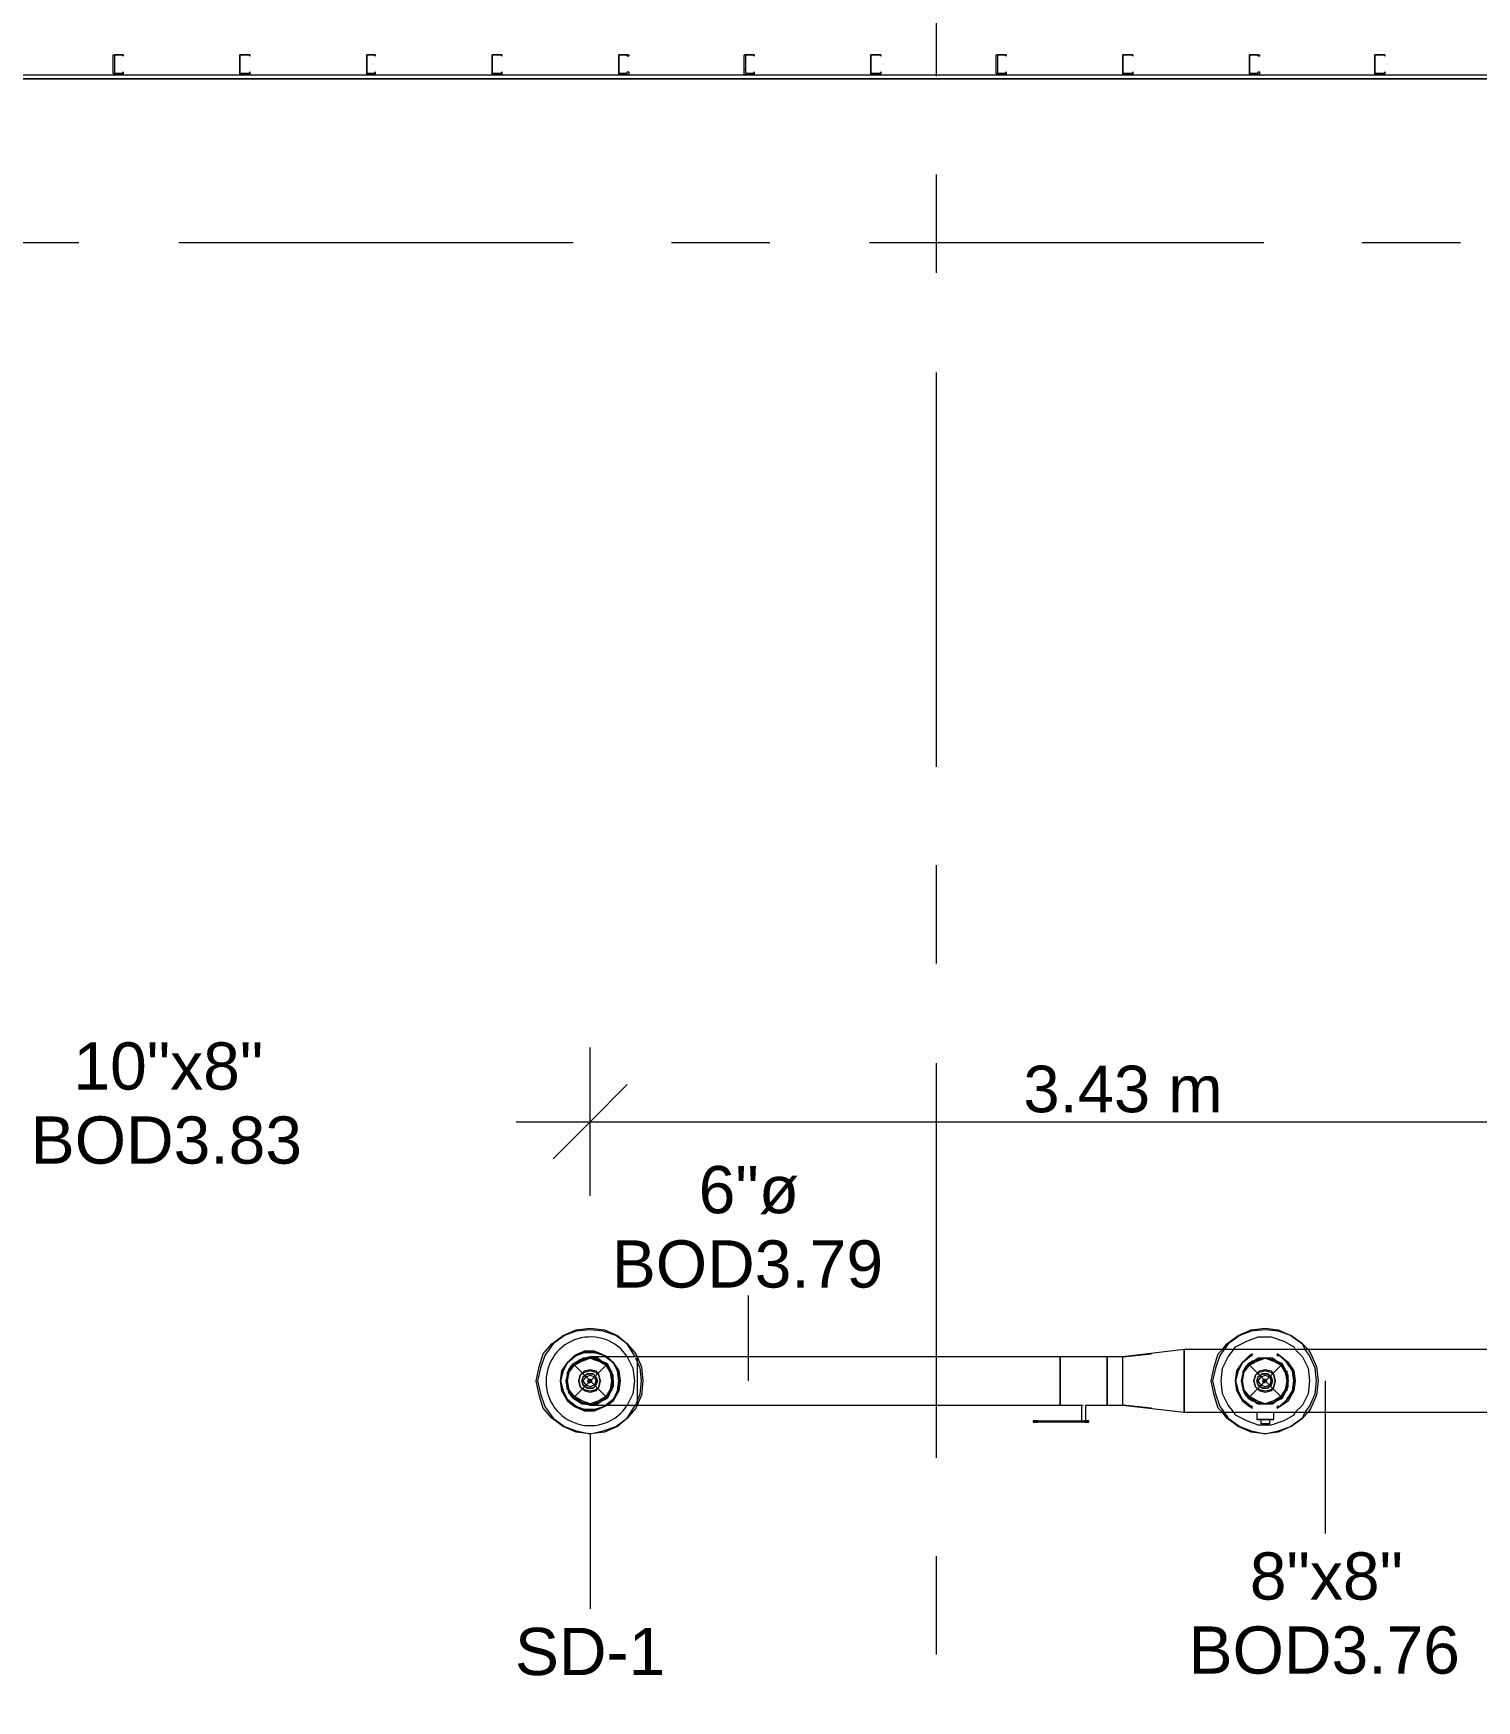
# Model space of a CAD drawing. Header units: metres. Extents: x -2 to 207, y -8 to 52.
# Drawn here: x 9.51 to 14.15, y 27.68 to 33.05 of the extents above; entities that cross this region are included whole.
import ezdxf

# ---------------------------------------------------------------- set-up
doc = ezdxf.new("R2010")
doc.units = ezdxf.units.M
doc.layers.add('HVAC - Ductos', color=5, linetype='Continuous', lineweight=0)
doc.layers.add('PDF_Text', color=7, linetype='Continuous', lineweight=0)
doc.layers.add('PDF_Geometry', color=7, linetype='Continuous', lineweight=0, true_color=0xaaaaaa)
doc.styles.add('PDF Helvetica', font='')
doc.styles.get('PDF Helvetica').set_extended_font_data('Helvetica')

msp = doc.modelspace()

# ---------------------------------------------------------------- linework, layer by layer
at = {"layer": 'HVAC - Ductos', "lineweight": 0}
for points in [[(11.3024, 29.3064), (11.3024, 29.5446), (11.3024, 29.7828)], [(11.4216, 29.6638), (11.3024, 29.5446), (11.1833, 29.4255)], [(11.0642, 29.5446), (14.7295, 29.5446), (18.2528, 29.5446), (21.6112, 29.5446), (22.4909, 29.5446)], [(11.811, 28.7108), (11.811, 28.9857)], [(11.3024, 28.6328), (11.3069, 28.6328), (11.3253, 28.6328), (11.3574, 28.6328), (11.394, 28.6328), (11.4353, 28.6328), (11.4536, 28.6328), (11.449, 28.6237), (11.4216, 28.5916), (11.3895, 28.5642), (11.3482, 28.5458), (11.3024, 28.5412), (11.2566, 28.5458), (11.2153, 28.5642), (11.1787, 28.5916), (11.1512, 28.6237), (11.1375, 28.665), (11.1283, 28.7108), (11.1375, 28.7566), (11.1512, 28.7978), (11.1787, 28.8299), (11.2153, 28.8574), (11.2566, 28.8757), (11.3024, 28.8803), (11.3482, 28.8757), (11.3895, 28.8574), (11.4216, 28.8299), (11.449, 28.7978), (11.4536, 28.7886), (11.4124, 28.7886), (11.3712, 28.7886), (11.3391, 28.7886), (11.3161, 28.7886), (11.3024, 28.7886)], [(11.449, 28.7886), (11.4444, 28.7932), (11.4216, 28.8299), (11.3849, 28.8574), (11.3436, 28.8711), (11.3024, 28.8757), (11.2566, 28.8711), (11.2199, 28.8574), (11.1833, 28.8299), (11.1558, 28.7932), (11.1421, 28.752), (11.1329, 28.7108), (11.1421, 28.6695), (11.1558, 28.6283), (11.1833, 28.5916), (11.2199, 28.5642), (11.2566, 28.5504), (11.3024, 28.5412), (11.3436, 28.5504), (11.3849, 28.5642), (11.4216, 28.5916), (11.4444, 28.6283), (11.449, 28.6328)], [(13.3367, 28.8115), (13.3504, 28.8299), (13.3871, 28.8574), (13.4283, 28.8757), (13.4741, 28.8803), (13.5153, 28.8757), (13.5566, 28.8574), (13.5933, 28.8299), (13.6116, 28.8115)], [(13.6024, 28.8115), (13.5933, 28.8299), (13.5566, 28.8574), (13.5153, 28.8711), (13.4741, 28.8757), (13.4283, 28.8711), (13.3917, 28.8574), (13.355, 28.8299), (13.3413, 28.8115)], [(13.3733, 28.8115), (13.3779, 28.8207), (13.4146, 28.8391), (13.4512, 28.8528), (13.4925, 28.8528), (13.5337, 28.8391), (13.5658, 28.8207), (13.5704, 28.8115)], [(13.1076, 28.6237), (13.016, 28.6328), (13.213, 28.61), (13.213, 28.8115), (13.016, 28.7886), (13.1076, 28.7978)], [(13.3367, 28.61), (13.3229, 28.6237), (13.3092, 28.665), (13.3, 28.7108), (13.3092, 28.7566), (13.3229, 28.7978), (13.3367, 28.8115)], [(13.3413, 28.8115), (13.3275, 28.7932), (13.3138, 28.752), (13.3046, 28.7108), (13.3138, 28.6695), (13.3275, 28.6283), (13.3413, 28.61)], [(13.3733, 28.61), (13.355, 28.6328), (13.3367, 28.6695), (13.3321, 28.7108), (13.3367, 28.752), (13.355, 28.7886), (13.3733, 28.8115)], [(13.5704, 28.8115), (13.5933, 28.7886), (13.6116, 28.752), (13.6162, 28.7108), (13.6116, 28.6695), (13.5933, 28.6328), (13.5704, 28.61)], [(13.6024, 28.61), (13.6162, 28.6283), (13.6345, 28.6695), (13.6391, 28.7108), (13.6345, 28.752), (13.6162, 28.7932), (13.6024, 28.8115)], [(13.6116, 28.8115), (13.6208, 28.7978), (13.6391, 28.7566), (13.6436, 28.7108), (13.6391, 28.665), (13.6208, 28.6237), (13.6116, 28.61)], [(11.2841, 28.784), (11.2658, 28.7749), (11.2474, 28.7612), (11.2337, 28.7429), (11.2291, 28.7383), (11.2245, 28.7108), (11.2337, 28.7383), (11.2474, 28.7657), (11.2703, 28.7795), (11.3024, 28.7886), (11.3299, 28.7795), (11.3574, 28.7657), (11.3712, 28.7383), (11.3757, 28.7108), (11.3712, 28.6832), (11.3757, 28.7108), (11.3712, 28.6924), (11.3666, 28.6741), (11.3528, 28.6604), (11.3391, 28.6466), (11.3207, 28.6374), (11.3024, 28.6374), (11.2841, 28.6374), (11.2658, 28.6466), (11.2474, 28.6558), (11.2337, 28.6741), (11.2291, 28.6924), (11.2245, 28.7108), (11.2291, 28.7291), (11.2337, 28.7474), (11.2474, 28.7657), (11.2658, 28.7749), (11.2841, 28.7795), (11.3024, 28.784), (11.3207, 28.7795), (11.3391, 28.7749), (11.3528, 28.7612)], [(11.2703, 28.642), (11.2749, 28.6374), (11.2703, 28.642), (11.2658, 28.6466), (11.2474, 28.6558), (11.2337, 28.6741), (11.2337, 28.6787), (11.2291, 28.6832), (11.2291, 28.6924), (11.2245, 28.7108), (11.2291, 28.7291), (11.2291, 28.7383), (11.2337, 28.7429), (11.2337, 28.7474), (11.2474, 28.7657), (11.2658, 28.7749), (11.2703, 28.7795), (11.2749, 28.7795), (11.2795, 28.784)], [(11.2795, 28.6374), (11.2841, 28.6374), (11.2658, 28.6466), (11.2474, 28.6604), (11.2383, 28.6741), (11.2291, 28.6924), (11.2291, 28.7108), (11.2291, 28.7291), (11.2383, 28.7474), (11.2474, 28.7612)], [(11.2291, 28.7383), (11.2337, 28.7429)], [(11.2337, 28.7429), (11.2474, 28.7657), (11.2703, 28.7795), (11.2749, 28.7795), (11.3024, 28.784), (11.3253, 28.7795), (11.3299, 28.7795), (11.3345, 28.7795)], [(11.252, 28.7657), (11.2703, 28.7749)], [(11.2703, 28.7795), (11.2749, 28.7795)], [(11.2795, 28.784), (11.2841, 28.784), (11.3024, 28.7886), (11.3299, 28.7795), (11.3574, 28.7657), (11.3391, 28.7749), (11.3207, 28.784), (11.3069, 28.784), (11.3024, 28.7886), (11.2749, 28.7795)], [(11.3069, 28.784), (11.3024, 28.7886), (11.2841, 28.784)], [(11.3712, 28.7429), (11.3712, 28.7383), (11.3757, 28.7108), (11.3757, 28.6924), (11.3666, 28.6741), (11.3574, 28.6558), (11.3391, 28.6466), (11.3207, 28.6374), (11.3069, 28.6374), (11.3024, 28.6328), (11.2841, 28.6374)], [(11.3345, 28.7749), (11.3528, 28.7657)], [(11.3712, 28.7383), (11.3574, 28.7657), (11.3666, 28.7474), (11.3528, 28.7612), (11.3666, 28.7429)], [(11.4216, 28.7886), (11.4398, 28.752), (11.4444, 28.7108), (11.4398, 28.6695), (11.4216, 28.6328)], [(11.449, 28.6328), (11.4628, 28.6695), (11.4674, 28.7108), (11.4628, 28.752), (11.449, 28.784)], [(11.4536, 28.7886), (11.4674, 28.7566), (11.472, 28.7108), (11.4674, 28.665), (11.4536, 28.6328)], [(11.4536, 28.7886), (11.4536, 28.784), (11.4536, 28.7749), (11.4536, 28.7657), (11.4536, 28.7474), (11.4536, 28.7291), (11.4536, 28.7108), (11.4536, 28.6924), (11.4536, 28.6741), (11.4536, 28.6558), (11.4536, 28.6466), (11.4536, 28.6374), (11.4536, 28.6328)], [(12.7411, 28.5825), (12.8923, 28.5825), (12.8969, 28.5825), (12.9014, 28.5825), (12.906, 28.5825), (12.9014, 28.5825), (12.8969, 28.5825), (12.8923, 28.5825), (12.8969, 28.5825), (12.8969, 28.6328), (12.9655, 28.6328), (12.9655, 28.6374), (12.9655, 28.6466), (12.9655, 28.6558), (12.9655, 28.6741), (12.9655, 28.6924), (12.9655, 28.7108), (12.9655, 28.7291), (12.9655, 28.7474), (12.9655, 28.7657), (12.9655, 28.7749), (12.9655, 28.784), (12.9655, 28.7886), (12.8144, 28.7886), (12.8144, 28.784), (12.8144, 28.7749), (12.8144, 28.7657), (12.8144, 28.7474), (12.8144, 28.7291), (12.8144, 28.7108), (12.8144, 28.6924), (12.8144, 28.6741), (12.8144, 28.6558), (12.8144, 28.6466), (12.8144, 28.6374), (12.8144, 28.6328), (12.8831, 28.6328), (12.8831, 28.5825)], [(13.016, 28.752), (13.016, 28.7657)], [(13.016, 28.7383), (13.016, 28.7429)], [(13.5107, 28.7749), (13.4925, 28.7795), (13.4741, 28.784), (13.4558, 28.7795), (13.4375, 28.7749), (13.4329, 28.7749), (13.4191, 28.7657), (13.4054, 28.7474), (13.4008, 28.7291), (13.3963, 28.7108), (13.4008, 28.6924), (13.4054, 28.6741), (13.4191, 28.6558), (13.4329, 28.6466), (13.4375, 28.6466), (13.4191, 28.6604), (13.41, 28.6741), (13.4008, 28.6924), (13.4008, 28.7108), (13.4008, 28.7291), (13.41, 28.7474), (13.4191, 28.7612)], [(13.4008, 28.7383), (13.4054, 28.7429), (13.4191, 28.7612), (13.4375, 28.7749)], [(13.4237, 28.7657), (13.4421, 28.7749)], [(13.4421, 28.7795), (13.4467, 28.7795), (13.4741, 28.784), (13.4971, 28.7795), (13.5016, 28.7795), (13.5062, 28.7795)], [(13.5062, 28.7749), (13.5245, 28.7657)], [(13.5383, 28.6787), (13.5245, 28.6604), (13.5107, 28.6466), (13.5291, 28.6558), (13.5383, 28.6741), (13.5474, 28.6924), (13.5474, 28.7108), (13.5474, 28.7291), (13.5383, 28.7474), (13.5291, 28.7657), (13.5107, 28.7749), (13.5245, 28.7612)], [(13.5383, 28.7429), (13.5245, 28.7612), (13.5383, 28.7474), (13.5429, 28.7291), (13.5474, 28.7108), (13.5429, 28.6924), (13.5383, 28.6741), (13.5245, 28.6604)], [(13.5429, 28.7429), (13.5429, 28.7383)], [(11.2291, 28.6832), (11.2245, 28.7108), (11.2291, 28.6832)], [(11.2337, 28.6878), (11.2291, 28.7108), (11.2337, 28.7337)], [(11.3712, 28.7337), (11.3757, 28.7108), (11.3712, 28.6878)], [(13.4054, 28.6878), (13.4008, 28.7108), (13.4054, 28.7337)], [(13.5429, 28.7337), (13.5474, 28.7108), (13.5429, 28.6878)], [(13.6666, 28.7108), (13.6666, 28.2205)], [(11.2703, 28.6466), (11.2474, 28.6604), (11.2337, 28.6787), (11.2291, 28.6832)], [(11.2337, 28.6787), (11.2291, 28.6832), (11.2337, 28.6832)], [(11.2337, 28.6832), (11.2474, 28.6558), (11.2703, 28.642), (11.3024, 28.6328), (11.3299, 28.642), (11.3574, 28.6558), (11.3299, 28.642), (11.3024, 28.6328), (11.2749, 28.6374)], [(11.3253, 28.642), (11.3024, 28.6374), (11.2749, 28.642), (11.2703, 28.642), (11.2474, 28.6558), (11.2337, 28.6787)], [(11.2749, 28.642), (11.2795, 28.6374)], [(11.2841, 28.6374), (11.3024, 28.6328), (11.3069, 28.6374)], [(11.3345, 28.642), (11.3299, 28.642), (11.3253, 28.6374)], [(11.3666, 28.6787), (11.3528, 28.6604), (11.3345, 28.6466)], [(11.3712, 28.6832), (11.3574, 28.6558), (11.3712, 28.6832), (11.3712, 28.6787)], [(13.016, 28.6787), (13.016, 28.6832)], [(13.4421, 28.6466), (13.4191, 28.6604), (13.4054, 28.6787), (13.4008, 28.6832)], [(13.5107, 28.6466), (13.4925, 28.6374), (13.4741, 28.6374), (13.4558, 28.6374), (13.4375, 28.6466)], [(13.4467, 28.6374), (13.4421, 28.642)], [(13.4971, 28.642), (13.4741, 28.6374), (13.4467, 28.642)], [(13.5062, 28.642), (13.5016, 28.642), (13.4971, 28.6374)], [(13.5245, 28.6558), (13.5062, 28.6466)], [(13.5429, 28.6832), (13.5429, 28.6787)], [(12.7273, 28.5825), (12.7273, 28.5779)], [(12.8831, 28.6328), (12.8877, 28.6328)], [(12.906, 28.5825), (12.9014, 28.5825), (12.906, 28.5825)], [(12.906, 28.5779), (12.906, 28.5825)], [(13.6116, 28.61), (13.5933, 28.5916), (13.5566, 28.5642), (13.5153, 28.5458), (13.4741, 28.5412), (13.4283, 28.5458), (13.3871, 28.5642), (13.3504, 28.5916), (13.3367, 28.61)], [(13.3413, 28.61), (13.355, 28.5916), (13.3917, 28.5642), (13.4283, 28.5504), (13.4741, 28.5412), (13.5153, 28.5504), (13.5566, 28.5642), (13.5933, 28.5916), (13.6024, 28.61)], [(13.5704, 28.61), (13.5658, 28.6008), (13.5337, 28.5825), (13.4925, 28.5688), (13.4512, 28.5688), (13.4146, 28.5825), (13.3779, 28.6008), (13.3733, 28.61)], [(13.4971, 28.587), (13.4925, 28.587), (13.4879, 28.587), (13.4604, 28.587), (13.4558, 28.587), (13.4512, 28.587), (13.4467, 28.587), (13.4512, 28.587), (13.4558, 28.587), (13.4604, 28.587), (13.465, 28.587), (13.4741, 28.587), (13.4787, 28.587), (13.4879, 28.587), (13.4925, 28.587), (13.4971, 28.587), (13.5016, 28.587), (13.5016, 28.61)], [(13.4467, 28.61), (13.4467, 28.587)], [(13.4879, 28.587), (13.4879, 28.5733), (13.4604, 28.5733), (13.4604, 28.587)], [(11.3024, 28.5412), (11.3024, 27.9777)], [(12.8923, 28.5779), (12.8969, 28.5779), (12.9014, 28.5779), (12.906, 28.5779), (12.9014, 28.5779), (12.8969, 28.5779), (12.8923, 28.5779), (12.7411, 28.5779)], [(12.906, 28.5779), (12.9014, 28.5779), (12.906, 28.5779)]]:
    msp.add_lwpolyline(points, dxfattribs=at)
msp.add_lwpolyline([(11.4216, 28.7886, 0.740324), (11.1604, 28.7108, 0.75746), (11.4216, 28.6328)], format="xyb", dxfattribs=at)
for points in [[(11.3574, 28.7886), (11.3482, 28.7932), (11.3161, 28.807), (11.2841, 28.807), (11.252, 28.7932), (11.2291, 28.7703), (11.2107, 28.7429), (11.2062, 28.7108), (11.2107, 28.6787), (11.2291, 28.6466), (11.252, 28.6283), (11.2841, 28.6146), (11.3161, 28.6146), (11.3482, 28.6283), (11.3574, 28.6328), (11.3482, 28.6283), (11.3161, 28.6146), (11.2841, 28.6146), (11.252, 28.6283), (11.2291, 28.6466), (11.2107, 28.6787), (11.2062, 28.7108), (11.2153, 28.7429), (11.2291, 28.7703), (11.2566, 28.7932), (11.2841, 28.8024), (11.3161, 28.8024), (11.3482, 28.7932), (11.3528, 28.7886), (11.3482, 28.7932), (11.3161, 28.8024), (11.2841, 28.8024), (11.2566, 28.7932), (11.2291, 28.7703), (11.2153, 28.7429), (11.2062, 28.7108), (11.2153, 28.6787), (11.2291, 28.6512), (11.2566, 28.6283), (11.2841, 28.6192), (11.3161, 28.6192), (11.3482, 28.6283), (11.3528, 28.6328), (11.3482, 28.6283), (11.3161, 28.6192), (11.2841, 28.6192), (11.2566, 28.6283), (11.2291, 28.6512), (11.2153, 28.6787), (11.2062, 28.7108), (11.2107, 28.7429), (11.2291, 28.7703), (11.252, 28.7932), (11.2841, 28.807), (11.3161, 28.807), (11.3482, 28.7932)], [(14.4271, 28.61), (14.4271, 28.8115), (14.4271, 28.61), (14.5783, 28.4588), (14.5783, 28.8115), (14.4271, 28.8115), (13.213, 28.8115), (13.213, 28.61)], [(13.4329, 28.7978), (13.4237, 28.7932), (13.4008, 28.7703), (13.3825, 28.7429), (13.3779, 28.7108), (13.3825, 28.6787), (13.4008, 28.6466), (13.4237, 28.6283), (13.4329, 28.6237), (13.4237, 28.6283), (13.4008, 28.6466), (13.3825, 28.6787), (13.3779, 28.7108), (13.3871, 28.7429), (13.4008, 28.7703), (13.4283, 28.7932), (13.4329, 28.7932), (13.4283, 28.7932), (13.4008, 28.7703), (13.3871, 28.7429), (13.3779, 28.7108), (13.3871, 28.6787), (13.4008, 28.6512), (13.4283, 28.6283), (13.4329, 28.6283), (13.4283, 28.6283), (13.4008, 28.6512), (13.3871, 28.6787), (13.3779, 28.7108), (13.3825, 28.7429), (13.4008, 28.7703), (13.4237, 28.7932)], [(13.5704, 28.7108), (13.5658, 28.6787), (13.5474, 28.6466), (13.5199, 28.6283), (13.5107, 28.6237), (13.5199, 28.6283), (13.5474, 28.6466), (13.5658, 28.6787), (13.5704, 28.7108), (13.5658, 28.7429), (13.5474, 28.7703), (13.5199, 28.7932), (13.5107, 28.7978), (13.5199, 28.7932), (13.5474, 28.7703), (13.5658, 28.7429)], [(11.2337, 28.7383), (11.252, 28.7612), (11.2749, 28.7749), (11.3024, 28.784), (11.3299, 28.7749), (11.3528, 28.7612), (11.3666, 28.7383), (11.3712, 28.7108), (11.3666, 28.6832), (11.3528, 28.6604), (11.3299, 28.6466), (11.3024, 28.6374), (11.2749, 28.6466), (11.252, 28.6604), (11.2337, 28.6832), (11.2291, 28.7108)], [(11.2703, 28.7291), (11.2658, 28.7108), (11.2703, 28.7291), (11.2841, 28.7429), (11.3024, 28.7474), (11.3207, 28.7429), (11.3299, 28.7291), (11.3345, 28.7108), (11.3299, 28.7291), (11.3207, 28.7383), (11.3024, 28.7429), (11.2841, 28.7383)], [(11.394, 28.7108), (11.3895, 28.7429), (11.3757, 28.7703), (11.3528, 28.7886), (11.3757, 28.7703), (11.3895, 28.7429), (11.394, 28.7108), (11.3895, 28.6787)], [(11.3757, 28.7703), (11.394, 28.7429), (11.3986, 28.7108), (11.394, 28.6787), (11.3757, 28.6466), (11.3574, 28.6328), (11.3757, 28.6466), (11.394, 28.6787), (11.3986, 28.7108), (11.394, 28.7429), (11.3757, 28.7703), (11.3574, 28.7886)], [(11.3712, 28.7291), (11.3757, 28.7108), (11.3757, 28.7291), (11.3666, 28.7474)], [(11.4536, 28.7886), (11.4536, 28.784), (11.4536, 28.7749), (11.4536, 28.7657), (11.4536, 28.7474), (11.4536, 28.7291), (11.4536, 28.7108), (11.4536, 28.6924), (11.4536, 28.6741), (11.4536, 28.6558), (11.4536, 28.6466), (11.4536, 28.6374), (11.4536, 28.6328), (12.8144, 28.6328), (12.8144, 28.6374), (12.8144, 28.6466), (12.8144, 28.6558), (12.8144, 28.6741), (12.8144, 28.6924), (12.8144, 28.7108), (12.8144, 28.7291), (12.8144, 28.7474), (12.8144, 28.7657), (12.8144, 28.7749), (12.8144, 28.784), (12.8144, 28.7886)], [(13.016, 28.6328), (13.016, 28.6374), (13.016, 28.6466), (13.016, 28.6558), (13.016, 28.6741), (13.016, 28.6924), (13.016, 28.7108), (13.016, 28.7291), (13.016, 28.7474), (13.016, 28.7657), (13.016, 28.7749), (13.016, 28.784), (13.016, 28.7886), (12.9655, 28.7886), (12.9655, 28.784), (12.9655, 28.7749), (12.9655, 28.7657), (12.9655, 28.7474), (12.9655, 28.7291), (12.9655, 28.7108), (12.9655, 28.6924), (12.9655, 28.6741), (12.9655, 28.6558), (12.9655, 28.6466), (12.9655, 28.6374), (12.9655, 28.6328)], [(13.4054, 28.7383), (13.4237, 28.7612), (13.4467, 28.7749), (13.4741, 28.784), (13.5016, 28.7749), (13.5245, 28.7612), (13.5383, 28.7383), (13.5429, 28.7108), (13.5383, 28.6832), (13.5245, 28.6604), (13.5016, 28.6466), (13.4741, 28.6374), (13.4467, 28.6466), (13.4237, 28.6604), (13.4054, 28.6832), (13.4008, 28.7108)], [(13.4421, 28.7291), (13.4375, 28.7108), (13.4421, 28.7291), (13.4558, 28.7429), (13.4741, 28.7474), (13.4925, 28.7429), (13.5016, 28.7291), (13.5062, 28.7108), (13.5016, 28.7291), (13.4925, 28.7383), (13.4741, 28.7429), (13.4558, 28.7383)], [(13.5658, 28.7108), (13.5612, 28.7429), (13.5429, 28.7703), (13.5199, 28.7932), (13.5107, 28.7932), (13.5199, 28.7932), (13.5429, 28.7703), (13.5612, 28.7429), (13.5658, 28.7108), (13.5612, 28.6787), (13.5429, 28.6512), (13.5199, 28.6283), (13.5107, 28.6283), (13.5199, 28.6283), (13.5429, 28.6512), (13.5612, 28.6787)], [(11.3299, 28.6924), (11.3345, 28.7108), (11.3299, 28.6924), (11.3207, 28.6787), (11.3024, 28.6741), (11.2841, 28.6787), (11.2703, 28.6924), (11.2658, 28.7108), (11.2703, 28.6924), (11.2841, 28.6832), (11.3024, 28.6787), (11.3207, 28.6832)], [(11.2795, 28.7245), (11.2749, 28.7108), (11.2795, 28.7245), (11.2933, 28.7337), (11.3115, 28.7337), (11.3207, 28.7245), (11.3253, 28.7108), (11.3207, 28.7245), (11.3115, 28.7337), (11.2933, 28.7337)], [(11.3207, 28.697), (11.3253, 28.7108), (11.3207, 28.697), (11.3115, 28.6878), (11.2933, 28.6878), (11.2795, 28.697), (11.2749, 28.7108), (11.2795, 28.697), (11.2933, 28.6878), (11.3115, 28.6878)], [(11.2887, 28.7245), (11.3024, 28.7291), (11.3161, 28.7245), (11.3207, 28.7108), (11.3161, 28.697), (11.3024, 28.6924), (11.2887, 28.697), (11.2795, 28.7108)], [(11.2978, 28.7062), (11.3024, 28.7062), (11.3069, 28.7108), (11.3069, 28.7062), (11.2978, 28.7062), (11.2933, 28.7108), (11.2978, 28.7153), (11.3069, 28.7153), (11.3069, 28.7108), (11.3024, 28.7153), (11.2978, 28.7153), (11.2978, 28.7108)], [(13.5016, 28.6924), (13.5062, 28.7108), (13.5016, 28.6924), (13.4925, 28.6787), (13.4741, 28.6741), (13.4558, 28.6787), (13.4421, 28.6924), (13.4375, 28.7108), (13.4421, 28.6924), (13.4558, 28.6832), (13.4741, 28.6787), (13.4925, 28.6832)], [(13.4512, 28.7245), (13.4467, 28.7108), (13.4512, 28.7245), (13.465, 28.7337), (13.4833, 28.7337), (13.4925, 28.7245), (13.4971, 28.7108), (13.4925, 28.7245), (13.4787, 28.7337), (13.465, 28.7337)], [(13.4925, 28.697), (13.4971, 28.7108), (13.4925, 28.697), (13.4833, 28.6878), (13.465, 28.6878), (13.4512, 28.697), (13.4467, 28.7108), (13.4512, 28.697), (13.465, 28.6878), (13.4787, 28.6878)], [(13.4604, 28.7245), (13.4741, 28.7291), (13.4879, 28.7245), (13.4925, 28.7108), (13.4879, 28.697), (13.4741, 28.6924), (13.4604, 28.697), (13.4512, 28.7108)], [(13.4695, 28.7062), (13.4741, 28.7062), (13.4787, 28.7108), (13.4741, 28.7062), (13.4695, 28.7062), (13.465, 28.7108), (13.4695, 28.7153), (13.4741, 28.7153), (13.4787, 28.7108), (13.4741, 28.7153), (13.4695, 28.7153), (13.4695, 28.7108)], [(11.3757, 28.6512), (11.3895, 28.6787), (11.3757, 28.6512), (11.3528, 28.6328)], [(12.7411, 28.5825), (12.7365, 28.5825), (12.7319, 28.5825), (12.7273, 28.5825), (12.7319, 28.5825), (12.7365, 28.5825)], [(12.7411, 28.5779), (12.7365, 28.5779), (12.7319, 28.5779), (12.7273, 28.5779), (12.7319, 28.5779), (12.7365, 28.5779)]]:
    msp.add_lwpolyline(points, close=True, dxfattribs=at)
at = {"layer": 'PDF_Geometry', "lineweight": 0}
for points in [[(12.4157, 34.1767), (12.4157, 32.9076)], [(7.4172, 22.7362), (7.4172, 23.0707), (7.4172, 22.7362), (7.4172, 23.0707), (7.5134, 23.0707), (7.4172, 23.0707), (7.4172, 22.7362), (7.4172, 32.8984), (7.4172, 32.4724), (7.4172, 32.8984), (7.4172, 32.4724), (7.4172, 32.8984), (9.0115, 32.8984), (9.0115, 32.9121), (9.3918, 32.9121), (9.3918, 32.8984), (21.3547, 32.8984)], [(21.9136, 32.8068), (21.9136, 32.9121), (25.382, 32.9121), (25.382, 32.8022), (22.0007, 32.8022), (22.0098, 32.8022), (22.0098, 32.9121), (21.3547, 32.9121), (21.3547, 32.8984), (9.3918, 32.8984), (9.3918, 32.9121), (21.2997, 32.9121), (21.2997, 32.8022), (21.2997, 32.1241), (21.2997, 26.3145), (21.4096, 26.3145), (21.4096, 32.1241), (21.4096, 32.8022), (21.7303, 32.8022)], [(12.4157, 32.5915), (12.4157, 32.2753)], [(9.6575, 32.3715), (9.3415, 32.3715)], [(11.2474, 32.3715), (9.9783, 32.3715)], [(11.8797, 32.3715), (11.5636, 32.3715)], [(13.4695, 32.3715), (12.2004, 32.3715)], [(14.1018, 32.3715), (13.7857, 32.3715)], [(12.4157, 31.9546), (12.4157, 30.6855)], [(12.4157, 30.3693), (12.4157, 30.0532)], [(12.4157, 29.7325), (12.4157, 28.4634)], [(12.4157, 28.1472), (12.4157, 27.8311)]]:
    msp.add_lwpolyline(points, dxfattribs=at)
for points in [[(9.7722, 32.9121), (9.7676, 32.9167), (9.7676, 32.9763), (9.7722, 32.9763), (9.7996, 32.9763), (9.7996, 32.9718), (9.7996, 32.9763), (9.7722, 32.9763), (9.7722, 32.9167), (9.7996, 32.9167), (9.7996, 32.9213), (9.7996, 32.9121)], [(10.1753, 32.9121), (10.1753, 32.9167), (10.1753, 32.9763), (10.2073, 32.9763), (10.2073, 32.9718), (10.2073, 32.9763), (10.1753, 32.9763), (10.1753, 32.9167), (10.2073, 32.9167), (10.2073, 32.9213), (10.2073, 32.9121)], [(10.5831, 32.9121), (10.5831, 32.9167), (10.5831, 32.9763), (10.6106, 32.9763), (10.6106, 32.9718), (10.6106, 32.9763), (10.5831, 32.9763), (10.5831, 32.9167), (10.6106, 32.9167), (10.6106, 32.9213), (10.6106, 32.9121)], [(10.9909, 32.9121), (10.9863, 32.9121), (10.9863, 32.9167), (10.9863, 32.9763), (10.9909, 32.9763), (11.0184, 32.9763), (11.0184, 32.9718), (11.0184, 32.9763), (10.9909, 32.9763), (10.9863, 32.9763), (10.9863, 32.9167), (10.9909, 32.9167), (11.0184, 32.9167), (11.0184, 32.9213), (11.0184, 32.9121)], [(11.394, 32.9121), (11.394, 32.9167), (11.394, 32.9763), (11.4261, 32.9763), (11.4261, 32.9718), (11.4216, 32.9718), (11.4216, 32.9763), (11.394, 32.9763), (11.394, 32.9167), (11.4216, 32.9167), (11.4216, 32.9213), (11.4261, 32.9213), (11.4261, 32.9121)], [(11.8018, 32.9121), (11.7973, 32.9121), (11.7973, 32.9167), (11.7973, 32.9763), (11.8018, 32.9763), (11.8293, 32.9763), (11.8293, 32.9718), (11.8293, 32.9763), (11.8018, 32.9763), (11.8018, 32.9167), (11.8293, 32.9167), (11.8293, 32.9213), (11.8293, 32.9121)], [(12.205, 32.9121), (12.205, 32.9167), (12.205, 32.9763), (12.2371, 32.9763), (12.2371, 32.9718), (12.2371, 32.9763), (12.205, 32.9763), (12.205, 32.9167), (12.2371, 32.9167), (12.2371, 32.9213), (12.2371, 32.9121)], [(12.6128, 32.9121), (12.6082, 32.9167), (12.6082, 32.9763), (12.6128, 32.9763), (12.6403, 32.9763), (12.6403, 32.9718), (12.6403, 32.9763), (12.6128, 32.9763), (12.6128, 32.9167), (12.6403, 32.9167), (12.6403, 32.9213), (12.6403, 32.9121)], [(13.016, 32.9121), (13.016, 32.9167), (13.016, 32.9763), (13.048, 32.9763), (13.048, 32.9718), (13.048, 32.9763), (13.016, 32.9763), (13.016, 32.9167), (13.048, 32.9167), (13.048, 32.9213), (13.048, 32.9121)], [(13.4237, 32.9121), (13.4237, 32.9167), (13.4237, 32.9763), (13.4558, 32.9763), (13.4558, 32.9718), (13.4512, 32.9718), (13.4512, 32.9763), (13.4237, 32.9763), (13.4237, 32.9167), (13.4512, 32.9167), (13.4512, 32.9213), (13.4558, 32.9213), (13.4558, 32.9121)], [(13.8315, 32.9121), (13.8269, 32.9121), (13.8269, 32.9167), (13.8269, 32.9763), (13.8315, 32.9763), (13.859, 32.9763), (13.859, 32.9718), (13.859, 32.9763), (13.8315, 32.9763), (13.8269, 32.9763), (13.8269, 32.9167), (13.8315, 32.9167), (13.859, 32.9167), (13.859, 32.9213), (13.859, 32.9121)]]:
    msp.add_lwpolyline(points, close=True, dxfattribs=at)
at = {"layer": 'PDF_Geometry', "color": 254, "lineweight": 0, "true_color": 0xd2d2d2}
for points in [[(11.7973, 32.9305), (11.8018, 32.9305)], [(12.2233, 32.9763), (12.2279, 32.9763)]]:
    msp.add_lwpolyline(points, dxfattribs=at)
at = {"layer": 'PDF_Geometry', "color": 8, "lineweight": 0, "true_color": 0x808080}
for points in [[(11.362, 28.7566), (11.3253, 28.784), (11.2795, 28.784), (11.2383, 28.7566), (11.2245, 28.7108), (11.2383, 28.665), (11.2795, 28.6374), (11.3253, 28.6374), (11.362, 28.665), (11.3757, 28.7108)], [(13.5337, 28.7566), (13.4971, 28.784), (13.4512, 28.784), (13.41, 28.7566), (13.3963, 28.7108), (13.41, 28.665), (13.4512, 28.6374), (13.4971, 28.6374), (13.5337, 28.665), (13.5474, 28.7108)]]:
    msp.add_lwpolyline(points, close=True, dxfattribs=at)
for points in [[(11.2474, 28.7657), (11.3574, 28.6558)], [(11.3574, 28.7657), (11.2474, 28.6558)], [(13.4191, 28.7657), (13.5291, 28.6558)], [(13.5291, 28.7657), (13.4191, 28.6558)]]:
    msp.add_lwpolyline(points, dxfattribs=at)

# ---------------------------------------------------------------- texts
at = {"layer": 'PDF_Text', "lineweight": 0, "attachment_point": 4, "style": 'PDF Helvetica'}
for s, insert, char_height in [('10"x8"', (9.6397, 29.7228), 0.1519), ('3.43 m', (12.6958, 29.6488), 0.15002), ('BOD3.83', (9.5023, 29.4846), 0.1519), ('6"ø', (11.6512, 29.3242), 0.1519), ('BOD3.79', (11.3717, 29.086), 0.1519), ('8"x8"', (13.4243, 28.0825), 0.1519), ('SD-1', (11.0601, 27.8397), 0.1519), ('BOD3.76', (13.2273, 27.8443), 0.1519)]:
    msp.add_mtext(s, dxfattribs=dict(at, insert=insert, char_height=char_height))

doc.saveas('drawing.dxf')
